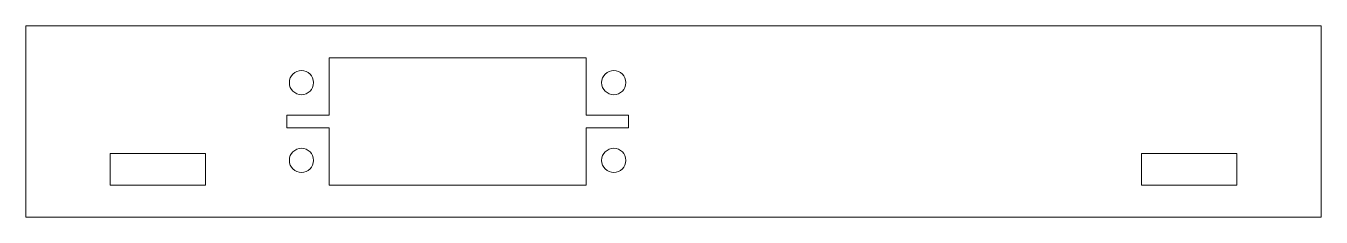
# Model space of a CAD drawing. Header units: millimetres. Extents: x -8 to 195, y -35 to -5.
import ezdxf

# ---------------------------------------------------------------- set-up
doc = ezdxf.new("R2010")
doc.units = ezdxf.units.MM
doc.layers.add('1', color=7, linetype='Continuous', true_color=0xffffff)

msp = doc.modelspace()

# ---------------------------------------------------------------- linework, layer by layer
at = {"layer": '1', "color": 1, "linetype": 'Continuous', "lineweight": 5}
for p, q in [((195, -5), (-8.2, -5)), ((-8.2, -5), (-8.2, -35)), ((195, -5), (-8.2, -5)), ((-8.2, -5), (-8.2, -35)), ((195, -35), (195, -5)), ((195, -35), (195, -5)), ((39.38, -19), (39.38, -10)), ((39.38, -10), (79.68, -10)), ((39.38, -19), (39.38, -10)), ((39.38, -10), (79.68, -10)), ((79.68, -10), (79.68, -19)), ((79.68, -10), (79.68, -19)), ((32.73, -19), (32.73, -21)), ((39.38, -19), (32.73, -19)), ((32.73, -19), (32.73, -21)), ((39.38, -19), (32.73, -19)), ((79.68, -19), (86.33, -19)), ((79.68, -19), (86.33, -19)), ((86.33, -19), (86.33, -21)), ((86.33, -19), (86.33, -21)), ((32.73, -21), (39.38, -21)), ((32.73, -21), (39.38, -21)), ((39.38, -30), (39.38, -21)), ((39.38, -30), (39.38, -21)), ((79.68, -21), (79.68, -30)), ((79.68, -21), (79.68, -30)), ((86.33, -21), (79.68, -21)), ((86.33, -21), (79.68, -21)), ((5, -25), (20, -25)), ((5, -25), (20, -25)), ((5, -30), (5, -25)), ((5, -30), (5, -25)), ((20, -25), (20, -30)), ((20, -25), (20, -30)), ((166.8, -30), (166.8, -25)), ((166.8, -30), (166.8, -25)), ((166.8, -25), (181.8, -25)), ((166.8, -25), (181.8, -25)), ((181.8, -25), (181.8, -30)), ((181.8, -25), (181.8, -30)), ((20, -30), (5, -30)), ((20, -30), (5, -30)), ((79.68, -30), (39.38, -30)), ((79.68, -30), (39.38, -30)), ((181.8, -30), (166.8, -30)), ((181.8, -30), (166.8, -30)), ((-8.2, -35), (195, -35)), ((-8.2, -35), (195, -35))]:
    msp.add_line(p, q, dxfattribs=at)
for centre in [(35.03, -13.9), (35.03, -13.9), (84.03, -13.9), (84.03, -13.9), (35.03, -26.1), (35.03, -26.1), (84.03, -26.1), (84.03, -26.1)]:
    msp.add_circle(centre, 1.9, dxfattribs=at)

doc.saveas('drawing.dxf')
